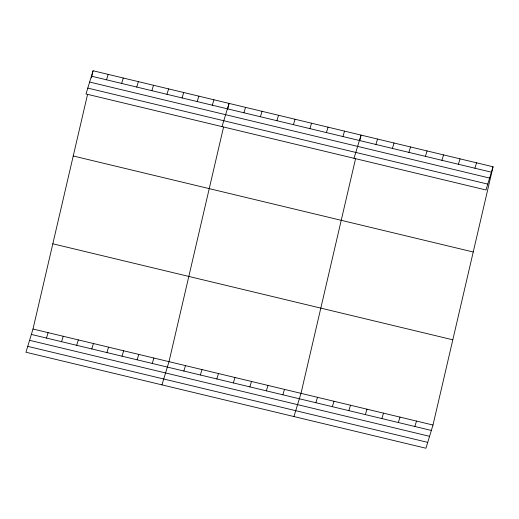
<?xml version="1.0" encoding="UTF-8"?>
<svg xmlns="http://www.w3.org/2000/svg" width="519" height="519" viewBox="0 0 519 519"><rect width="100%" height="100%" fill="white"/><g stroke="black" fill="none" stroke-linecap="round" stroke-linejoin="round"><path stroke-width="0.78" d="M493.05 166.774L485.998 189.98L86.005 93.971L93.057 70.759L493.05 166.774L432.995 425.029L425.943 448.241L25.95 352.226L33.002 329.02L87.555 94.432M91.409 77.863L93.057 70.759M223.553 127.077L168.999 361.665L161.947 384.871M227.77 108.925L229.054 103.404L222.002 126.617M355.547 158.762L300.994 393.344L293.942 416.556M359.771 140.61L361.055 135.089L354.003 158.295M106.525 79.803L108.166 74.386M121.634 83.429L123.282 78.012M46.47 338.064L48.111 332.647M136.744 87.056L138.391 81.639M61.579 341.69L63.221 336.273M151.853 90.682L153.501 85.265M76.689 345.317L78.337 339.9M166.969 94.309L168.61 88.892M91.798 348.943L93.446 343.526M182.078 97.935L183.72 92.525M106.908 352.57L108.555 347.153M197.188 101.562L198.835 96.151M122.023 356.196L123.665 350.779M212.297 105.188L213.945 99.778M137.133 359.823L138.781 354.406M152.242 363.449L153.89 358.032M243.911 112.779L245.552 107.362M260.408 116.743L262.056 111.326M183.856 371.04L185.497 365.623M276.906 120.7L278.554 115.283M200.353 374.997L202.001 369.586M293.41 124.664L295.052 119.247M216.851 378.961L218.499 373.544M309.908 128.621L311.556 123.204M233.355 382.918L234.997 377.508M326.406 132.585L328.053 127.168M249.853 386.882L251.501 381.465M342.91 136.542L344.551 131.125M266.351 390.839L267.999 385.422M282.855 394.803L284.496 389.386M375.905 144.464L377.553 139.047M392.409 148.421L394.051 143.01M315.85 402.725L317.498 397.307M408.907 152.385L410.548 146.968M332.348 406.682L333.996 401.265M425.405 156.342L427.053 150.932M348.852 410.646L350.494 405.229M441.903 160.306L443.55 154.889M365.35 414.603L366.998 409.186M458.407 164.263L460.048 158.853M381.848 418.567L383.496 413.15M474.904 168.227L476.552 162.81M398.352 422.524L399.993 417.107M414.85 426.488L416.498 421.071M91.409 76.176L491.402 172.185M89.625 82.047L489.618 178.062M87.789 88.094L487.782 184.109M73.237 155.985L473.231 252M52.821 243.794L452.815 339.802M33.002 329.02L432.995 425.029M31.354 334.431L431.347 430.446M29.57 340.308L429.563 436.317M27.734 346.355L427.727 442.37"/></g></svg>
